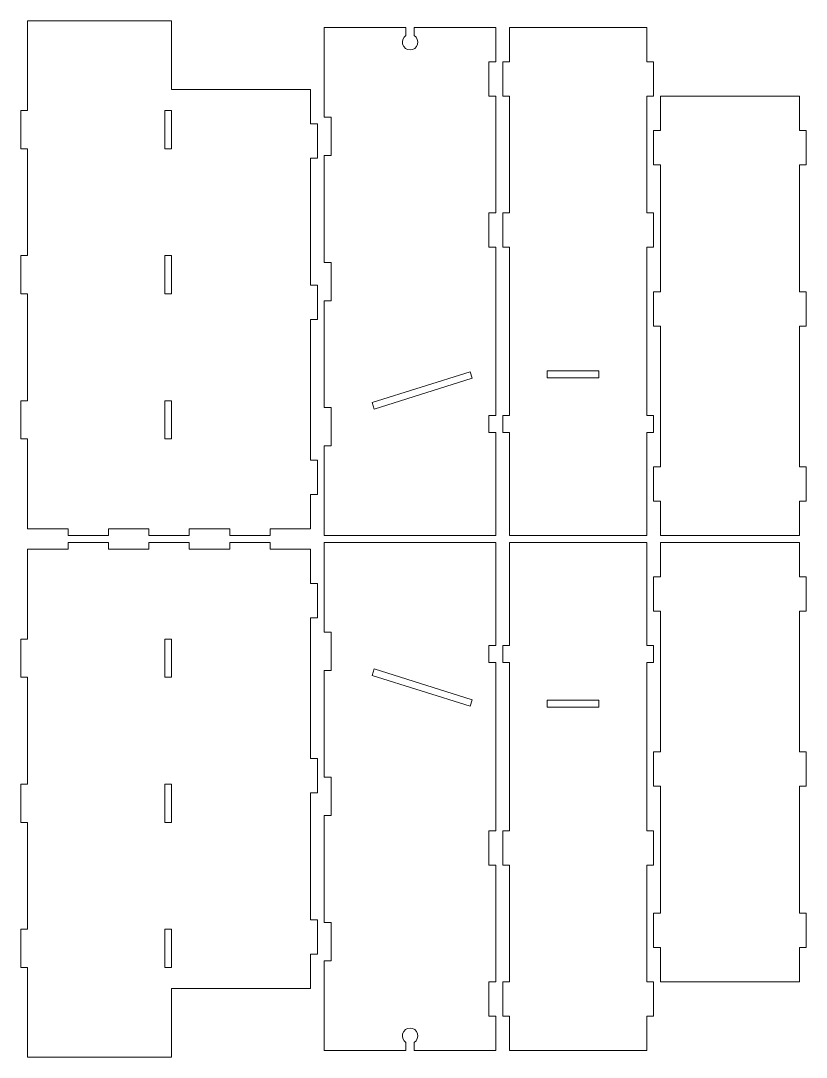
# Model space of a CAD drawing. Header units: millimetres. Extents: x -368 to 368, y -323 to 323.
# Drawn here: x 139.5 to 368.5, y 11 to 313 of the extents above; entities that cross this region are included whole.
import ezdxf

# ---------------------------------------------------------------- set-up
doc = ezdxf.new("R2010")
doc.units = ezdxf.units.MM
doc.header["$MEASUREMENT"] = 0
doc.layers.add('Camada 1', color=7, linetype='Continuous')

msp = doc.modelspace()

# ---------------------------------------------------------------- linework, layer by layer
at = {"layer": 'Camada 1', "color": 250, "lineweight": 9}
for points, knots in [([(183.5001, 293.0245), (183.5001, 293.0245), (224.0001, 293.0245), (224.0001, 293.0245), (224.0001, 293.0245), (224.0001, 293.0245), (224.0001, 283.0245), (224.0001, 283.0245), (224.0001, 283.0245), (224.0001, 283.0245), (226.0001, 283.0245), (226.0001, 283.0245), (226.0001, 283.0245), (226.0001, 283.0245), (226.0001, 273.0245), (226.0001, 273.0245), (226.0001, 273.0245), (226.0001, 273.0245), (224.0001, 273.0245), (224.0001, 273.0245), (224.0001, 273.0245), (224.0001, 273.0245), (224.0001, 236.0245), (224.0001, 236.0245), (224.0001, 236.0245), (224.0001, 236.0245), (226.0001, 236.0245), (226.0001, 236.0245), (226.0001, 236.0245), (226.0001, 236.0245), (226.0001, 226.0245), (226.0001, 226.0245), (226.0001, 226.0245), (226.0001, 226.0245), (224.0001, 226.0245), (224.0001, 226.0245), (224.0001, 226.0245), (224.0001, 226.0245), (224.0001, 185.0245), (224.0001, 185.0245), (224.0001, 185.0245), (224.0001, 185.0245), (226.0001, 185.0245), (226.0001, 185.0245), (226.0001, 185.0245), (226.0001, 185.0245), (226.0001, 175.0245), (226.0001, 175.0245), (226.0001, 175.0245), (226.0001, 175.0245), (224.0001, 175.0245), (224.0001, 175.0245), (224.0001, 175.0245), (224.0001, 175.0245), (224.0001, 165.0245), (224.0001, 165.0245), (224.0001, 165.0245), (224.0001, 165.0245), (212.2144, 165.0245), (212.2144, 165.0245), (212.2144, 165.0245), (212.2144, 165.0245), (212.2144, 163.0245), (212.2144, 163.0245), (212.2144, 163.0245), (212.2144, 163.0245), (200.4287, 163.0245), (200.4287, 163.0245), (200.4287, 163.0245), (200.4287, 163.0245), (200.4287, 165.0245), (200.4287, 165.0245), (200.4287, 165.0245), (200.4287, 165.0245), (188.643, 165.0245), (188.643, 165.0245), (188.643, 165.0245), (188.643, 165.0245), (188.643, 163.0245), (188.643, 163.0245), (188.643, 163.0245), (188.643, 163.0245), (176.8572, 163.0245), (176.8572, 163.0245), (176.8572, 163.0245), (176.8572, 163.0245), (176.8572, 165.0245), (176.8572, 165.0245), (176.8572, 165.0245), (176.8572, 165.0245), (165.0715, 165.0245), (165.0715, 165.0245), (165.0715, 165.0245), (165.0715, 165.0245), (165.0715, 163.0245), (165.0715, 163.0245), (165.0715, 163.0245), (165.0715, 163.0245), (153.2858, 163.0245), (153.2858, 163.0245), (153.2858, 163.0245), (153.2858, 163.0245), (153.2858, 165.0245), (153.2858, 165.0245), (153.2858, 165.0245), (153.2858, 165.0245), (141.5001, 165.0245), (141.5001, 165.0245), (141.5001, 165.0245), (141.5001, 165.0245), (141.5001, 191.1674), (141.5001, 191.1674), (141.5001, 191.1674), (141.5001, 191.1674), (139.5001, 191.1674), (139.5001, 191.1674), (139.5001, 191.1674), (139.5001, 191.1674), (139.5001, 202.3102), (139.5001, 202.3102), (139.5001, 202.3102), (139.5001, 202.3102), (141.5001, 202.3102), (141.5001, 202.3102), (141.5001, 202.3102), (141.5001, 202.3102), (141.5001, 233.4531), (141.5001, 233.4531), (141.5001, 233.4531), (141.5001, 233.4531), (139.5001, 233.4531), (139.5001, 233.4531), (139.5001, 233.4531), (139.5001, 233.4531), (139.5001, 244.5959), (139.5001, 244.5959), (139.5001, 244.5959), (139.5001, 244.5959), (141.5001, 244.5959), (141.5001, 244.5959), (141.5001, 244.5959), (141.5001, 244.5959), (141.5001, 275.7388), (141.5001, 275.7388), (141.5001, 275.7388), (141.5001, 275.7388), (139.5001, 275.7388), (139.5001, 275.7388), (139.5001, 275.7388), (139.5001, 275.7388), (139.5001, 286.8816), (139.5001, 286.8816), (139.5001, 286.8816), (139.5001, 286.8816), (141.5001, 286.8816), (141.5001, 286.8816), (141.5001, 286.8816), (141.5001, 286.8816), (141.5001, 313.0245), (141.5001, 313.0245), (141.5001, 313.0245), (141.5001, 313.0245), (183.5001, 313.0245), (183.5001, 313.0245), (183.5001, 313.0245), (183.5001, 313.0245), (183.5001, 293.0245), (183.5001, 293.0245)], [0, 0, 0, 0, 0.02325581, 0.02325581, 0.02325581, 0.02325581, 0.04651163, 0.04651163, 0.04651163, 0.04651163, 0.06976744, 0.06976744, 0.06976744, 0.06976744, 0.09302326, 0.09302326, 0.09302326, 0.09302326, 0.11627907, 0.11627907, 0.11627907, 0.11627907, 0.13953488, 0.13953488, 0.13953488, 0.13953488, 0.1627907, 0.1627907, 0.1627907, 0.1627907, 0.18604651, 0.18604651, 0.18604651, 0.18604651, 0.20930233, 0.20930233, 0.20930233, 0.20930233, 0.23255814, 0.23255814, 0.23255814, 0.23255814, 0.25581395, 0.25581395, 0.25581395, 0.25581395, 0.27906977, 0.27906977, 0.27906977, 0.27906977, 0.30232558, 0.30232558, 0.30232558, 0.30232558, 0.3255814, 0.3255814, 0.3255814, 0.3255814, 0.34883721, 0.34883721, 0.34883721, 0.34883721, 0.37209302, 0.37209302, 0.37209302, 0.37209302, 0.39534884, 0.39534884, 0.39534884, 0.39534884, 0.41860465, 0.41860465, 0.41860465, 0.41860465, 0.44186047, 0.44186047, 0.44186047, 0.44186047, 0.46511628, 0.46511628, 0.46511628, 0.46511628, 0.48837209, 0.48837209, 0.48837209, 0.48837209, 0.51162791, 0.51162791, 0.51162791, 0.51162791, 0.53488372, 0.53488372, 0.53488372, 0.53488372, 0.55813953, 0.55813953, 0.55813953, 0.55813953, 0.58139535, 0.58139535, 0.58139535, 0.58139535, 0.60465116, 0.60465116, 0.60465116, 0.60465116, 0.62790698, 0.62790698, 0.62790698, 0.62790698, 0.65116279, 0.65116279, 0.65116279, 0.65116279, 0.6744186, 0.6744186, 0.6744186, 0.6744186, 0.69767442, 0.69767442, 0.69767442, 0.69767442, 0.72093023, 0.72093023, 0.72093023, 0.72093023, 0.74418605, 0.74418605, 0.74418605, 0.74418605, 0.76744186, 0.76744186, 0.76744186, 0.76744186, 0.79069767, 0.79069767, 0.79069767, 0.79069767, 0.81395349, 0.81395349, 0.81395349, 0.81395349, 0.8372093, 0.8372093, 0.8372093, 0.8372093, 0.86046512, 0.86046512, 0.86046512, 0.86046512, 0.88372093, 0.88372093, 0.88372093, 0.88372093, 0.90697674, 0.90697674, 0.90697674, 0.90697674, 0.93023256, 0.93023256, 0.93023256, 0.93023256, 0.95348837, 0.95348837, 0.95348837, 0.95348837, 1, 1, 1, 1]), ([(278.0001, 163.0245), (278.0001, 163.0245), (228.0001, 163.0245), (228.0001, 163.0245), (228.0001, 163.0245), (228.0001, 163.0245), (228.0001, 189.1674), (228.0001, 189.1674), (228.0001, 189.1674), (228.0001, 189.1674), (230.0001, 189.1674), (230.0001, 189.1674), (230.0001, 189.1674), (230.0001, 189.1674), (230.0001, 200.3102), (230.0001, 200.3102), (230.0001, 200.3102), (230.0001, 200.3102), (228.0001, 200.3102), (228.0001, 200.3102), (228.0001, 200.3102), (228.0001, 200.3102), (228.0001, 231.4531), (228.0001, 231.4531), (228.0001, 231.4531), (228.0001, 231.4531), (230.0001, 231.4531), (230.0001, 231.4531), (230.0001, 231.4531), (230.0001, 231.4531), (230.0001, 242.5959), (230.0001, 242.5959), (230.0001, 242.5959), (230.0001, 242.5959), (228.0001, 242.5959), (228.0001, 242.5959), (228.0001, 242.5959), (228.0001, 242.5959), (228.0001, 273.7388), (228.0001, 273.7388), (228.0001, 273.7388), (228.0001, 273.7388), (230.0001, 273.7388), (230.0001, 273.7388), (230.0001, 273.7388), (230.0001, 273.7388), (230.0001, 284.8816), (230.0001, 284.8816), (230.0001, 284.8816), (230.0001, 284.8816), (228.0001, 284.8816), (228.0001, 284.8816), (228.0001, 284.8816), (228.0001, 284.8816), (228.0001, 311.0245), (228.0001, 311.0245), (228.0001, 311.0245), (228.0001, 311.0245), (251.8001, 311.0245), (251.8001, 311.0245), (251.8001, 311.0245), (251.8001, 311.0245), (251.8001, 308.6778), (251.8001, 308.6778), (251.8001, 308.6778), (250.9524, 308.1433), (250.5604, 307.1127), (250.8385, 306.1499), (250.8385, 306.1499), (251.1167, 305.1872), (251.998, 304.5245), (253.0001, 304.5245), (253.0001, 304.5245), (254.0022, 304.5245), (254.8835, 305.1872), (255.1617, 306.15), (255.1617, 306.15), (255.4398, 307.1127), (255.0478, 308.1433), (254.2001, 308.6778), (254.2001, 308.6778), (254.2001, 308.6778), (254.2001, 311.0245), (254.2001, 311.0245), (254.2001, 311.0245), (254.2001, 311.0245), (278.0001, 311.0245), (278.0001, 311.0245), (278.0001, 311.0245), (278.0001, 311.0245), (278.0001, 301.0245), (278.0001, 301.0245), (278.0001, 301.0245), (278.0001, 301.0245), (276.0001, 301.0245), (276.0001, 301.0245), (276.0001, 301.0245), (276.0001, 301.0245), (276.0001, 291.0245), (276.0001, 291.0245), (276.0001, 291.0245), (276.0001, 291.0245), (278.0001, 291.0245), (278.0001, 291.0245), (278.0001, 291.0245), (278.0001, 291.0245), (278.0001, 257.0245), (278.0001, 257.0245), (278.0001, 257.0245), (278.0001, 257.0245), (276.0001, 257.0245), (276.0001, 257.0245), (276.0001, 257.0245), (276.0001, 257.0245), (276.0001, 247.0245), (276.0001, 247.0245), (276.0001, 247.0245), (276.0001, 247.0245), (278.0001, 247.0245), (278.0001, 247.0245), (278.0001, 247.0245), (278.0001, 247.0245), (278.0001, 198.0245), (278.0001, 198.0245), (278.0001, 198.0245), (278.0001, 198.0245), (276.0001, 198.0245), (276.0001, 198.0245), (276.0001, 198.0245), (276.0001, 198.0245), (276.0001, 193.0245), (276.0001, 193.0245), (276.0001, 193.0245), (276.0001, 193.0245), (278.0001, 193.0245), (278.0001, 193.0245), (278.0001, 193.0245), (278.0001, 193.0245), (278.0001, 163.0245), (278.0001, 163.0245)], [0, 0, 0, 0, 0.02777778, 0.02777778, 0.02777778, 0.02777778, 0.05555556, 0.05555556, 0.05555556, 0.05555556, 0.08333333, 0.08333333, 0.08333333, 0.08333333, 0.11111111, 0.11111111, 0.11111111, 0.11111111, 0.13888889, 0.13888889, 0.13888889, 0.13888889, 0.16666667, 0.16666667, 0.16666667, 0.16666667, 0.19444444, 0.19444444, 0.19444444, 0.19444444, 0.22222222, 0.22222222, 0.22222222, 0.22222222, 0.25, 0.25, 0.25, 0.25, 0.27777778, 0.27777778, 0.27777778, 0.27777778, 0.30555556, 0.30555556, 0.30555556, 0.30555556, 0.33333333, 0.33333333, 0.33333333, 0.33333333, 0.36111111, 0.36111111, 0.36111111, 0.36111111, 0.38888889, 0.38888889, 0.38888889, 0.38888889, 0.41666667, 0.41666667, 0.41666667, 0.41666667, 0.44444444, 0.44444444, 0.44444444, 0.44444444, 0.47222222, 0.47222222, 0.47222222, 0.47222222, 0.5, 0.5, 0.5, 0.5, 0.52777778, 0.52777778, 0.52777778, 0.52777778, 0.55555556, 0.55555556, 0.55555556, 0.55555556, 0.58333333, 0.58333333, 0.58333333, 0.58333333, 0.61111111, 0.61111111, 0.61111111, 0.61111111, 0.63888889, 0.63888889, 0.63888889, 0.63888889, 0.66666667, 0.66666667, 0.66666667, 0.66666667, 0.69444444, 0.69444444, 0.69444444, 0.69444444, 0.72222222, 0.72222222, 0.72222222, 0.72222222, 0.75, 0.75, 0.75, 0.75, 0.77777778, 0.77777778, 0.77777778, 0.77777778, 0.80555556, 0.80555556, 0.80555556, 0.80555556, 0.83333333, 0.83333333, 0.83333333, 0.83333333, 0.86111111, 0.86111111, 0.86111111, 0.86111111, 0.88888889, 0.88888889, 0.88888889, 0.88888889, 0.91666667, 0.91666667, 0.91666667, 0.91666667, 0.94444444, 0.94444444, 0.94444444, 0.94444444, 1, 1, 1, 1]), ([(282.0001, 257.0244), (282.0001, 257.0244), (282.0001, 291.0243), (282.0001, 291.0243), (282.0001, 291.0243), (282.0001, 291.0243), (280.0001, 291.0243), (280.0001, 291.0243), (280.0001, 291.0243), (280.0001, 291.0243), (280.0001, 301.0243), (280.0001, 301.0243), (280.0001, 301.0243), (280.0001, 301.0243), (282.0001, 301.0243), (282.0001, 301.0243), (282.0001, 301.0243), (282.0001, 301.0243), (282.0001, 311.0243), (282.0001, 311.0243), (282.0001, 311.0243), (282.0001, 311.0243), (322, 311.0243), (322, 311.0243), (322, 311.0243), (322, 311.0243), (322, 301.0243), (322, 301.0243), (322, 301.0243), (322, 301.0243), (324, 301.0243), (324, 301.0243), (324, 301.0243), (324, 301.0243), (324, 291.0243), (324, 291.0243), (324, 291.0243), (324, 291.0243), (322, 291.0243), (322, 291.0243), (322, 291.0243), (322, 291.0243), (322, 257.0244), (322, 257.0244), (322, 257.0244), (322, 257.0244), (324, 257.0244), (324, 257.0244), (324, 257.0244), (324, 257.0244), (324, 247.0244), (324, 247.0244), (324, 247.0244), (324, 247.0244), (322, 247.0244), (322, 247.0244), (322, 247.0244), (322, 247.0244), (322, 198.0245), (322, 198.0245), (322, 198.0245), (322, 198.0245), (324, 198.0245), (324, 198.0245), (324, 198.0245), (324, 198.0245), (324, 193.0245), (324, 193.0245), (324, 193.0245), (324, 193.0245), (322, 193.0245), (322, 193.0245), (322, 193.0245), (322, 193.0245), (322, 163.0245), (322, 163.0245), (322, 163.0245), (322, 163.0245), (282.0001, 163.0245), (282.0001, 163.0245), (282.0001, 163.0245), (282.0001, 163.0245), (282.0001, 193.0245), (282.0001, 193.0245), (282.0001, 193.0245), (282.0001, 193.0245), (280.0001, 193.0245), (280.0001, 193.0245), (280.0001, 193.0245), (280.0001, 193.0245), (280.0001, 198.0245), (280.0001, 198.0245), (280.0001, 198.0245), (280.0001, 198.0245), (282.0001, 198.0245), (282.0001, 198.0245), (282.0001, 198.0245), (282.0001, 198.0245), (282.0001, 247.0244), (282.0001, 247.0244), (282.0001, 247.0244), (282.0001, 247.0244), (280.0001, 247.0244), (280.0001, 247.0244), (280.0001, 247.0244), (280.0001, 247.0244), (280.0001, 257.0244), (280.0001, 257.0244), (280.0001, 257.0244), (280.0001, 257.0244), (282.0001, 257.0244), (282.0001, 257.0244)], [0, 0, 0, 0, 0.03448276, 0.03448276, 0.03448276, 0.03448276, 0.06896552, 0.06896552, 0.06896552, 0.06896552, 0.10344828, 0.10344828, 0.10344828, 0.10344828, 0.13793103, 0.13793103, 0.13793103, 0.13793103, 0.17241379, 0.17241379, 0.17241379, 0.17241379, 0.20689655, 0.20689655, 0.20689655, 0.20689655, 0.24137931, 0.24137931, 0.24137931, 0.24137931, 0.27586207, 0.27586207, 0.27586207, 0.27586207, 0.31034483, 0.31034483, 0.31034483, 0.31034483, 0.34482759, 0.34482759, 0.34482759, 0.34482759, 0.37931034, 0.37931034, 0.37931034, 0.37931034, 0.4137931, 0.4137931, 0.4137931, 0.4137931, 0.44827586, 0.44827586, 0.44827586, 0.44827586, 0.48275862, 0.48275862, 0.48275862, 0.48275862, 0.51724138, 0.51724138, 0.51724138, 0.51724138, 0.55172414, 0.55172414, 0.55172414, 0.55172414, 0.5862069, 0.5862069, 0.5862069, 0.5862069, 0.62068966, 0.62068966, 0.62068966, 0.62068966, 0.65517241, 0.65517241, 0.65517241, 0.65517241, 0.68965517, 0.68965517, 0.68965517, 0.68965517, 0.72413793, 0.72413793, 0.72413793, 0.72413793, 0.75862069, 0.75862069, 0.75862069, 0.75862069, 0.79310345, 0.79310345, 0.79310345, 0.79310345, 0.82758621, 0.82758621, 0.82758621, 0.82758621, 0.86206897, 0.86206897, 0.86206897, 0.86206897, 0.89655172, 0.89655172, 0.89655172, 0.89655172, 0.93103448, 0.93103448, 0.93103448, 0.93103448, 1, 1, 1, 1]), ([(326, 291.0243), (326, 291.0243), (366.4999, 291.0243), (366.4999, 291.0243), (366.4999, 291.0243), (366.4999, 291.0243), (366.4999, 281.0244), (366.4999, 281.0244), (366.4999, 281.0244), (366.4999, 281.0244), (368.4999, 281.0244), (368.4999, 281.0244), (368.4999, 281.0244), (368.4999, 281.0244), (368.4999, 271.0244), (368.4999, 271.0244), (368.4999, 271.0244), (368.4999, 271.0244), (366.4999, 271.0244), (366.4999, 271.0244), (366.4999, 271.0244), (366.4999, 271.0244), (366.4999, 234.0244), (366.4999, 234.0244), (366.4999, 234.0244), (366.4999, 234.0244), (368.4999, 234.0244), (368.4999, 234.0244), (368.4999, 234.0244), (368.4999, 234.0244), (368.4999, 224.0244), (368.4999, 224.0244), (368.4999, 224.0244), (368.4999, 224.0244), (366.4999, 224.0244), (366.4999, 224.0244), (366.4999, 224.0244), (366.4999, 224.0244), (366.4999, 183.0245), (366.4999, 183.0245), (366.4999, 183.0245), (366.4999, 183.0245), (368.4999, 183.0245), (368.4999, 183.0245), (368.4999, 183.0245), (368.4999, 183.0245), (368.4999, 173.0245), (368.4999, 173.0245), (368.4999, 173.0245), (368.4999, 173.0245), (366.4999, 173.0245), (366.4999, 173.0245), (366.4999, 173.0245), (366.4999, 173.0245), (366.4999, 163.0245), (366.4999, 163.0245), (366.4999, 163.0245), (366.4999, 163.0245), (326, 163.0245), (326, 163.0245), (326, 163.0245), (326, 163.0245), (326, 173.0245), (326, 173.0245), (326, 173.0245), (326, 173.0245), (324, 173.0245), (324, 173.0245), (324, 173.0245), (324, 173.0245), (324, 183.0245), (324, 183.0245), (324, 183.0245), (324, 183.0245), (326, 183.0245), (326, 183.0245), (326, 183.0245), (326, 183.0245), (326, 224.0244), (326, 224.0244), (326, 224.0244), (326, 224.0244), (324, 224.0244), (324, 224.0244), (324, 224.0244), (324, 224.0244), (324, 234.0244), (324, 234.0244), (324, 234.0244), (324, 234.0244), (326, 234.0244), (326, 234.0244), (326, 234.0244), (326, 234.0244), (326, 271.0244), (326, 271.0244), (326, 271.0244), (326, 271.0244), (324, 271.0244), (324, 271.0244), (324, 271.0244), (324, 271.0244), (324, 281.0244), (324, 281.0244), (324, 281.0244), (324, 281.0244), (326, 281.0244), (326, 281.0244), (326, 281.0244), (326, 281.0244), (326, 291.0243), (326, 291.0243)], [0, 0, 0, 0, 0.03448276, 0.03448276, 0.03448276, 0.03448276, 0.06896552, 0.06896552, 0.06896552, 0.06896552, 0.10344828, 0.10344828, 0.10344828, 0.10344828, 0.13793103, 0.13793103, 0.13793103, 0.13793103, 0.17241379, 0.17241379, 0.17241379, 0.17241379, 0.20689655, 0.20689655, 0.20689655, 0.20689655, 0.24137931, 0.24137931, 0.24137931, 0.24137931, 0.27586207, 0.27586207, 0.27586207, 0.27586207, 0.31034483, 0.31034483, 0.31034483, 0.31034483, 0.34482759, 0.34482759, 0.34482759, 0.34482759, 0.37931034, 0.37931034, 0.37931034, 0.37931034, 0.4137931, 0.4137931, 0.4137931, 0.4137931, 0.44827586, 0.44827586, 0.44827586, 0.44827586, 0.48275862, 0.48275862, 0.48275862, 0.48275862, 0.51724138, 0.51724138, 0.51724138, 0.51724138, 0.55172414, 0.55172414, 0.55172414, 0.55172414, 0.5862069, 0.5862069, 0.5862069, 0.5862069, 0.62068966, 0.62068966, 0.62068966, 0.62068966, 0.65517241, 0.65517241, 0.65517241, 0.65517241, 0.68965517, 0.68965517, 0.68965517, 0.68965517, 0.72413793, 0.72413793, 0.72413793, 0.72413793, 0.75862069, 0.75862069, 0.75862069, 0.75862069, 0.79310345, 0.79310345, 0.79310345, 0.79310345, 0.82758621, 0.82758621, 0.82758621, 0.82758621, 0.86206897, 0.86206897, 0.86206897, 0.86206897, 0.89655172, 0.89655172, 0.89655172, 0.89655172, 0.93103448, 0.93103448, 0.93103448, 0.93103448, 1, 1, 1, 1]), ([(181.5001, 275.7388), (181.5001, 275.7388), (183.5001, 275.7388), (183.5001, 275.7388), (183.5001, 275.7388), (183.5001, 275.7388), (183.5001, 286.8816), (183.5001, 286.8816), (183.5001, 286.8816), (183.5001, 286.8816), (181.5001, 286.8816), (181.5001, 286.8816), (181.5001, 286.8816), (181.5001, 286.8816), (181.5001, 275.7388), (181.5001, 275.7388)], [0, 0, 0, 0, 0.2, 0.2, 0.2, 0.2, 0.4, 0.4, 0.4, 0.4, 0.6, 0.6, 0.6, 0.6, 1, 1, 1, 1]), ([(183.5001, 244.5959), (183.5001, 244.5959), (181.5001, 244.5959), (181.5001, 244.5959), (181.5001, 244.5959), (181.5001, 244.5959), (181.5001, 233.4531), (181.5001, 233.4531), (181.5001, 233.4531), (181.5001, 233.4531), (183.5001, 233.4531), (183.5001, 233.4531), (183.5001, 233.4531), (183.5001, 233.4531), (183.5001, 244.5959), (183.5001, 244.5959)], [0, 0, 0, 0, 0.2, 0.2, 0.2, 0.2, 0.4, 0.4, 0.4, 0.4, 0.6, 0.6, 0.6, 0.6, 1, 1, 1, 1]), ([(242.5243, 199.8669), (242.5243, 199.8669), (271.1423, 208.8676), (271.1423, 208.8676), (271.1423, 208.8676), (271.1423, 208.8676), (270.5422, 210.7755), (270.5422, 210.7755), (270.5422, 210.7755), (270.5422, 210.7755), (241.9242, 201.7748), (241.9242, 201.7748), (241.9242, 201.7748), (241.9242, 201.7748), (242.5243, 199.8669), (242.5243, 199.8669)], [0, 0, 0, 0, 0.2, 0.2, 0.2, 0.2, 0.4, 0.4, 0.4, 0.4, 0.6, 0.6, 0.6, 0.6, 1, 1, 1, 1]), ([(308.0001, 211.0244), (308.0001, 211.0244), (293.0001, 211.0244), (293.0001, 211.0244), (293.0001, 211.0244), (293.0001, 211.0244), (293.0001, 209.0244), (293.0001, 209.0244), (293.0001, 209.0244), (293.0001, 209.0244), (308.0001, 209.0244), (308.0001, 209.0244), (308.0001, 209.0244), (308.0001, 209.0244), (308.0001, 211.0244), (308.0001, 211.0244)], [0, 0, 0, 0, 0.2, 0.2, 0.2, 0.2, 0.4, 0.4, 0.4, 0.4, 0.6, 0.6, 0.6, 0.6, 1, 1, 1, 1]), ([(183.5001, 191.1674), (183.5001, 191.1674), (183.5001, 202.3102), (183.5001, 202.3102), (183.5001, 202.3102), (183.5001, 202.3102), (181.5001, 202.3102), (181.5001, 202.3102), (181.5001, 202.3102), (181.5001, 202.3102), (181.5001, 191.1674), (181.5001, 191.1674), (181.5001, 191.1674), (181.5001, 191.1674), (183.5001, 191.1674), (183.5001, 191.1674)], [0, 0, 0, 0, 0.2, 0.2, 0.2, 0.2, 0.4, 0.4, 0.4, 0.4, 0.6, 0.6, 0.6, 0.6, 1, 1, 1, 1]), ([(183.5001, 31.0245), (183.5001, 31.0245), (224.0001, 31.0245), (224.0001, 31.0245), (224.0001, 31.0245), (224.0001, 31.0245), (224.0001, 41.0245), (224.0001, 41.0245), (224.0001, 41.0245), (224.0001, 41.0245), (226.0001, 41.0245), (226.0001, 41.0245), (226.0001, 41.0245), (226.0001, 41.0245), (226.0001, 51.0245), (226.0001, 51.0245), (226.0001, 51.0245), (226.0001, 51.0245), (224.0001, 51.0245), (224.0001, 51.0245), (224.0001, 51.0245), (224.0001, 51.0245), (224.0001, 88.0245), (224.0001, 88.0245), (224.0001, 88.0245), (224.0001, 88.0245), (226.0001, 88.0245), (226.0001, 88.0245), (226.0001, 88.0245), (226.0001, 88.0245), (226.0001, 98.0245), (226.0001, 98.0245), (226.0001, 98.0245), (226.0001, 98.0245), (224.0001, 98.0245), (224.0001, 98.0245), (224.0001, 98.0245), (224.0001, 98.0245), (224.0001, 139.0245), (224.0001, 139.0245), (224.0001, 139.0245), (224.0001, 139.0245), (226.0001, 139.0245), (226.0001, 139.0245), (226.0001, 139.0245), (226.0001, 139.0245), (226.0001, 149.0245), (226.0001, 149.0245), (226.0001, 149.0245), (226.0001, 149.0245), (224.0001, 149.0245), (224.0001, 149.0245), (224.0001, 149.0245), (224.0001, 149.0245), (224.0001, 159.0245), (224.0001, 159.0245), (224.0001, 159.0245), (224.0001, 159.0245), (212.2144, 159.0245), (212.2144, 159.0245), (212.2144, 159.0245), (212.2144, 159.0245), (212.2144, 161.0245), (212.2144, 161.0245), (212.2144, 161.0245), (212.2144, 161.0245), (200.4287, 161.0245), (200.4287, 161.0245), (200.4287, 161.0245), (200.4287, 161.0245), (200.4287, 159.0245), (200.4287, 159.0245), (200.4287, 159.0245), (200.4287, 159.0245), (188.643, 159.0245), (188.643, 159.0245), (188.643, 159.0245), (188.643, 159.0245), (188.643, 161.0245), (188.643, 161.0245), (188.643, 161.0245), (188.643, 161.0245), (176.8572, 161.0245), (176.8572, 161.0245), (176.8572, 161.0245), (176.8572, 161.0245), (176.8572, 159.0245), (176.8572, 159.0245), (176.8572, 159.0245), (176.8572, 159.0245), (165.0715, 159.0245), (165.0715, 159.0245), (165.0715, 159.0245), (165.0715, 159.0245), (165.0715, 161.0245), (165.0715, 161.0245), (165.0715, 161.0245), (165.0715, 161.0245), (153.2858, 161.0245), (153.2858, 161.0245), (153.2858, 161.0245), (153.2858, 161.0245), (153.2858, 159.0245), (153.2858, 159.0245), (153.2858, 159.0245), (153.2858, 159.0245), (141.5001, 159.0245), (141.5001, 159.0245), (141.5001, 159.0245), (141.5001, 159.0245), (141.5001, 132.8816), (141.5001, 132.8816), (141.5001, 132.8816), (141.5001, 132.8816), (139.5001, 132.8816), (139.5001, 132.8816), (139.5001, 132.8816), (139.5001, 132.8816), (139.5001, 121.7388), (139.5001, 121.7388), (139.5001, 121.7388), (139.5001, 121.7388), (141.5001, 121.7388), (141.5001, 121.7388), (141.5001, 121.7388), (141.5001, 121.7388), (141.5001, 90.5959), (141.5001, 90.5959), (141.5001, 90.5959), (141.5001, 90.5959), (139.5001, 90.5959), (139.5001, 90.5959), (139.5001, 90.5959), (139.5001, 90.5959), (139.5001, 79.4531), (139.5001, 79.4531), (139.5001, 79.4531), (139.5001, 79.4531), (141.5001, 79.4531), (141.5001, 79.4531), (141.5001, 79.4531), (141.5001, 79.4531), (141.5001, 48.3102), (141.5001, 48.3102), (141.5001, 48.3102), (141.5001, 48.3102), (139.5001, 48.3102), (139.5001, 48.3102), (139.5001, 48.3102), (139.5001, 48.3102), (139.5001, 37.1674), (139.5001, 37.1674), (139.5001, 37.1674), (139.5001, 37.1674), (141.5001, 37.1674), (141.5001, 37.1674), (141.5001, 37.1674), (141.5001, 37.1674), (141.5001, 11.0245), (141.5001, 11.0245), (141.5001, 11.0245), (141.5001, 11.0245), (183.5001, 11.0245), (183.5001, 11.0245), (183.5001, 11.0245), (183.5001, 11.0245), (183.5001, 31.0245), (183.5001, 31.0245)], [0, 0, 0, 0, 0.02325581, 0.02325581, 0.02325581, 0.02325581, 0.04651163, 0.04651163, 0.04651163, 0.04651163, 0.06976744, 0.06976744, 0.06976744, 0.06976744, 0.09302326, 0.09302326, 0.09302326, 0.09302326, 0.11627907, 0.11627907, 0.11627907, 0.11627907, 0.13953488, 0.13953488, 0.13953488, 0.13953488, 0.1627907, 0.1627907, 0.1627907, 0.1627907, 0.18604651, 0.18604651, 0.18604651, 0.18604651, 0.20930233, 0.20930233, 0.20930233, 0.20930233, 0.23255814, 0.23255814, 0.23255814, 0.23255814, 0.25581395, 0.25581395, 0.25581395, 0.25581395, 0.27906977, 0.27906977, 0.27906977, 0.27906977, 0.30232558, 0.30232558, 0.30232558, 0.30232558, 0.3255814, 0.3255814, 0.3255814, 0.3255814, 0.34883721, 0.34883721, 0.34883721, 0.34883721, 0.37209302, 0.37209302, 0.37209302, 0.37209302, 0.39534884, 0.39534884, 0.39534884, 0.39534884, 0.41860465, 0.41860465, 0.41860465, 0.41860465, 0.44186047, 0.44186047, 0.44186047, 0.44186047, 0.46511628, 0.46511628, 0.46511628, 0.46511628, 0.48837209, 0.48837209, 0.48837209, 0.48837209, 0.51162791, 0.51162791, 0.51162791, 0.51162791, 0.53488372, 0.53488372, 0.53488372, 0.53488372, 0.55813953, 0.55813953, 0.55813953, 0.55813953, 0.58139535, 0.58139535, 0.58139535, 0.58139535, 0.60465116, 0.60465116, 0.60465116, 0.60465116, 0.62790698, 0.62790698, 0.62790698, 0.62790698, 0.65116279, 0.65116279, 0.65116279, 0.65116279, 0.6744186, 0.6744186, 0.6744186, 0.6744186, 0.69767442, 0.69767442, 0.69767442, 0.69767442, 0.72093023, 0.72093023, 0.72093023, 0.72093023, 0.74418605, 0.74418605, 0.74418605, 0.74418605, 0.76744186, 0.76744186, 0.76744186, 0.76744186, 0.79069767, 0.79069767, 0.79069767, 0.79069767, 0.81395349, 0.81395349, 0.81395349, 0.81395349, 0.8372093, 0.8372093, 0.8372093, 0.8372093, 0.86046512, 0.86046512, 0.86046512, 0.86046512, 0.88372093, 0.88372093, 0.88372093, 0.88372093, 0.90697674, 0.90697674, 0.90697674, 0.90697674, 0.93023256, 0.93023256, 0.93023256, 0.93023256, 0.95348837, 0.95348837, 0.95348837, 0.95348837, 1, 1, 1, 1]), ([(278.0001, 161.0245), (278.0001, 161.0245), (228.0001, 161.0245), (228.0001, 161.0245), (228.0001, 161.0245), (228.0001, 161.0245), (228.0001, 134.8816), (228.0001, 134.8816), (228.0001, 134.8816), (228.0001, 134.8816), (230.0001, 134.8816), (230.0001, 134.8816), (230.0001, 134.8816), (230.0001, 134.8816), (230.0001, 123.7388), (230.0001, 123.7388), (230.0001, 123.7388), (230.0001, 123.7388), (228.0001, 123.7388), (228.0001, 123.7388), (228.0001, 123.7388), (228.0001, 123.7388), (228.0001, 92.5959), (228.0001, 92.5959), (228.0001, 92.5959), (228.0001, 92.5959), (230.0001, 92.5959), (230.0001, 92.5959), (230.0001, 92.5959), (230.0001, 92.5959), (230.0001, 81.4531), (230.0001, 81.4531), (230.0001, 81.4531), (230.0001, 81.4531), (228.0001, 81.4531), (228.0001, 81.4531), (228.0001, 81.4531), (228.0001, 81.4531), (228.0001, 50.3102), (228.0001, 50.3102), (228.0001, 50.3102), (228.0001, 50.3102), (230.0001, 50.3102), (230.0001, 50.3102), (230.0001, 50.3102), (230.0001, 50.3102), (230.0001, 39.1674), (230.0001, 39.1674), (230.0001, 39.1674), (230.0001, 39.1674), (228.0001, 39.1674), (228.0001, 39.1674), (228.0001, 39.1674), (228.0001, 39.1674), (228.0001, 13.0245), (228.0001, 13.0245), (228.0001, 13.0245), (228.0001, 13.0245), (251.8001, 13.0245), (251.8001, 13.0245), (251.8001, 13.0245), (251.8001, 13.0245), (251.8001, 15.3712), (251.8001, 15.3712), (251.8001, 15.3712), (250.9524, 15.9057), (250.5604, 16.9363), (250.8385, 17.8991), (250.8385, 17.8991), (251.1167, 18.8618), (251.998, 19.5245), (253.0001, 19.5245), (253.0001, 19.5245), (254.0022, 19.5245), (254.8835, 18.8618), (255.1617, 17.899), (255.1617, 17.899), (255.4398, 16.9363), (255.0478, 15.9057), (254.2001, 15.3712), (254.2001, 15.3712), (254.2001, 15.3712), (254.2001, 13.0245), (254.2001, 13.0245), (254.2001, 13.0245), (254.2001, 13.0245), (278.0001, 13.0245), (278.0001, 13.0245), (278.0001, 13.0245), (278.0001, 13.0245), (278.0001, 23.0245), (278.0001, 23.0245), (278.0001, 23.0245), (278.0001, 23.0245), (276.0001, 23.0245), (276.0001, 23.0245), (276.0001, 23.0245), (276.0001, 23.0245), (276.0001, 33.0245), (276.0001, 33.0245), (276.0001, 33.0245), (276.0001, 33.0245), (278.0001, 33.0245), (278.0001, 33.0245), (278.0001, 33.0245), (278.0001, 33.0245), (278.0001, 67.0245), (278.0001, 67.0245), (278.0001, 67.0245), (278.0001, 67.0245), (276.0001, 67.0245), (276.0001, 67.0245), (276.0001, 67.0245), (276.0001, 67.0245), (276.0001, 77.0245), (276.0001, 77.0245), (276.0001, 77.0245), (276.0001, 77.0245), (278.0001, 77.0245), (278.0001, 77.0245), (278.0001, 77.0245), (278.0001, 77.0245), (278.0001, 126.0245), (278.0001, 126.0245), (278.0001, 126.0245), (278.0001, 126.0245), (276.0001, 126.0245), (276.0001, 126.0245), (276.0001, 126.0245), (276.0001, 126.0245), (276.0001, 131.0245), (276.0001, 131.0245), (276.0001, 131.0245), (276.0001, 131.0245), (278.0001, 131.0245), (278.0001, 131.0245), (278.0001, 131.0245), (278.0001, 131.0245), (278.0001, 161.0245), (278.0001, 161.0245)], [0, 0, 0, 0, 0.02777778, 0.02777778, 0.02777778, 0.02777778, 0.05555556, 0.05555556, 0.05555556, 0.05555556, 0.08333333, 0.08333333, 0.08333333, 0.08333333, 0.11111111, 0.11111111, 0.11111111, 0.11111111, 0.13888889, 0.13888889, 0.13888889, 0.13888889, 0.16666667, 0.16666667, 0.16666667, 0.16666667, 0.19444444, 0.19444444, 0.19444444, 0.19444444, 0.22222222, 0.22222222, 0.22222222, 0.22222222, 0.25, 0.25, 0.25, 0.25, 0.27777778, 0.27777778, 0.27777778, 0.27777778, 0.30555556, 0.30555556, 0.30555556, 0.30555556, 0.33333333, 0.33333333, 0.33333333, 0.33333333, 0.36111111, 0.36111111, 0.36111111, 0.36111111, 0.38888889, 0.38888889, 0.38888889, 0.38888889, 0.41666667, 0.41666667, 0.41666667, 0.41666667, 0.44444444, 0.44444444, 0.44444444, 0.44444444, 0.47222222, 0.47222222, 0.47222222, 0.47222222, 0.5, 0.5, 0.5, 0.5, 0.52777778, 0.52777778, 0.52777778, 0.52777778, 0.55555556, 0.55555556, 0.55555556, 0.55555556, 0.58333333, 0.58333333, 0.58333333, 0.58333333, 0.61111111, 0.61111111, 0.61111111, 0.61111111, 0.63888889, 0.63888889, 0.63888889, 0.63888889, 0.66666667, 0.66666667, 0.66666667, 0.66666667, 0.69444444, 0.69444444, 0.69444444, 0.69444444, 0.72222222, 0.72222222, 0.72222222, 0.72222222, 0.75, 0.75, 0.75, 0.75, 0.77777778, 0.77777778, 0.77777778, 0.77777778, 0.80555556, 0.80555556, 0.80555556, 0.80555556, 0.83333333, 0.83333333, 0.83333333, 0.83333333, 0.86111111, 0.86111111, 0.86111111, 0.86111111, 0.88888889, 0.88888889, 0.88888889, 0.88888889, 0.91666667, 0.91666667, 0.91666667, 0.91666667, 0.94444444, 0.94444444, 0.94444444, 0.94444444, 1, 1, 1, 1]), ([(282.0001, 67.0246), (282.0001, 67.0246), (282.0001, 33.0247), (282.0001, 33.0247), (282.0001, 33.0247), (282.0001, 33.0247), (280.0001, 33.0247), (280.0001, 33.0247), (280.0001, 33.0247), (280.0001, 33.0247), (280.0001, 23.0247), (280.0001, 23.0247), (280.0001, 23.0247), (280.0001, 23.0247), (282.0001, 23.0247), (282.0001, 23.0247), (282.0001, 23.0247), (282.0001, 23.0247), (282.0001, 13.0247), (282.0001, 13.0247), (282.0001, 13.0247), (282.0001, 13.0247), (322, 13.0247), (322, 13.0247), (322, 13.0247), (322, 13.0247), (322, 23.0247), (322, 23.0247), (322, 23.0247), (322, 23.0247), (324, 23.0247), (324, 23.0247), (324, 23.0247), (324, 23.0247), (324, 33.0247), (324, 33.0247), (324, 33.0247), (324, 33.0247), (322, 33.0247), (322, 33.0247), (322, 33.0247), (322, 33.0247), (322, 67.0246), (322, 67.0246), (322, 67.0246), (322, 67.0246), (324, 67.0246), (324, 67.0246), (324, 67.0246), (324, 67.0246), (324, 77.0246), (324, 77.0246), (324, 77.0246), (324, 77.0246), (322, 77.0246), (322, 77.0246), (322, 77.0246), (322, 77.0246), (322, 126.0245), (322, 126.0245), (322, 126.0245), (322, 126.0245), (324, 126.0245), (324, 126.0245), (324, 126.0245), (324, 126.0245), (324, 131.0245), (324, 131.0245), (324, 131.0245), (324, 131.0245), (322, 131.0245), (322, 131.0245), (322, 131.0245), (322, 131.0245), (322, 161.0245), (322, 161.0245), (322, 161.0245), (322, 161.0245), (282.0001, 161.0245), (282.0001, 161.0245), (282.0001, 161.0245), (282.0001, 161.0245), (282.0001, 131.0245), (282.0001, 131.0245), (282.0001, 131.0245), (282.0001, 131.0245), (280.0001, 131.0245), (280.0001, 131.0245), (280.0001, 131.0245), (280.0001, 131.0245), (280.0001, 126.0245), (280.0001, 126.0245), (280.0001, 126.0245), (280.0001, 126.0245), (282.0001, 126.0245), (282.0001, 126.0245), (282.0001, 126.0245), (282.0001, 126.0245), (282.0001, 77.0246), (282.0001, 77.0246), (282.0001, 77.0246), (282.0001, 77.0246), (280.0001, 77.0246), (280.0001, 77.0246), (280.0001, 77.0246), (280.0001, 77.0246), (280.0001, 67.0246), (280.0001, 67.0246), (280.0001, 67.0246), (280.0001, 67.0246), (282.0001, 67.0246), (282.0001, 67.0246)], [0, 0, 0, 0, 0.03448276, 0.03448276, 0.03448276, 0.03448276, 0.06896552, 0.06896552, 0.06896552, 0.06896552, 0.10344828, 0.10344828, 0.10344828, 0.10344828, 0.13793103, 0.13793103, 0.13793103, 0.13793103, 0.17241379, 0.17241379, 0.17241379, 0.17241379, 0.20689655, 0.20689655, 0.20689655, 0.20689655, 0.24137931, 0.24137931, 0.24137931, 0.24137931, 0.27586207, 0.27586207, 0.27586207, 0.27586207, 0.31034483, 0.31034483, 0.31034483, 0.31034483, 0.34482759, 0.34482759, 0.34482759, 0.34482759, 0.37931034, 0.37931034, 0.37931034, 0.37931034, 0.4137931, 0.4137931, 0.4137931, 0.4137931, 0.44827586, 0.44827586, 0.44827586, 0.44827586, 0.48275862, 0.48275862, 0.48275862, 0.48275862, 0.51724138, 0.51724138, 0.51724138, 0.51724138, 0.55172414, 0.55172414, 0.55172414, 0.55172414, 0.5862069, 0.5862069, 0.5862069, 0.5862069, 0.62068966, 0.62068966, 0.62068966, 0.62068966, 0.65517241, 0.65517241, 0.65517241, 0.65517241, 0.68965517, 0.68965517, 0.68965517, 0.68965517, 0.72413793, 0.72413793, 0.72413793, 0.72413793, 0.75862069, 0.75862069, 0.75862069, 0.75862069, 0.79310345, 0.79310345, 0.79310345, 0.79310345, 0.82758621, 0.82758621, 0.82758621, 0.82758621, 0.86206897, 0.86206897, 0.86206897, 0.86206897, 0.89655172, 0.89655172, 0.89655172, 0.89655172, 0.93103448, 0.93103448, 0.93103448, 0.93103448, 1, 1, 1, 1]), ([(326, 33.0247), (326, 33.0247), (366.4999, 33.0247), (366.4999, 33.0247), (366.4999, 33.0247), (366.4999, 33.0247), (366.4999, 43.0246), (366.4999, 43.0246), (366.4999, 43.0246), (366.4999, 43.0246), (368.4999, 43.0246), (368.4999, 43.0246), (368.4999, 43.0246), (368.4999, 43.0246), (368.4999, 53.0246), (368.4999, 53.0246), (368.4999, 53.0246), (368.4999, 53.0246), (366.4999, 53.0246), (366.4999, 53.0246), (366.4999, 53.0246), (366.4999, 53.0246), (366.4999, 90.0246), (366.4999, 90.0246), (366.4999, 90.0246), (366.4999, 90.0246), (368.4999, 90.0246), (368.4999, 90.0246), (368.4999, 90.0246), (368.4999, 90.0246), (368.4999, 100.0246), (368.4999, 100.0246), (368.4999, 100.0246), (368.4999, 100.0246), (366.4999, 100.0246), (366.4999, 100.0246), (366.4999, 100.0246), (366.4999, 100.0246), (366.4999, 141.0245), (366.4999, 141.0245), (366.4999, 141.0245), (366.4999, 141.0245), (368.4999, 141.0245), (368.4999, 141.0245), (368.4999, 141.0245), (368.4999, 141.0245), (368.4999, 151.0245), (368.4999, 151.0245), (368.4999, 151.0245), (368.4999, 151.0245), (366.4999, 151.0245), (366.4999, 151.0245), (366.4999, 151.0245), (366.4999, 151.0245), (366.4999, 161.0245), (366.4999, 161.0245), (366.4999, 161.0245), (366.4999, 161.0245), (326, 161.0245), (326, 161.0245), (326, 161.0245), (326, 161.0245), (326, 151.0245), (326, 151.0245), (326, 151.0245), (326, 151.0245), (324, 151.0245), (324, 151.0245), (324, 151.0245), (324, 151.0245), (324, 141.0245), (324, 141.0245), (324, 141.0245), (324, 141.0245), (326, 141.0245), (326, 141.0245), (326, 141.0245), (326, 141.0245), (326, 100.0246), (326, 100.0246), (326, 100.0246), (326, 100.0246), (324, 100.0246), (324, 100.0246), (324, 100.0246), (324, 100.0246), (324, 90.0246), (324, 90.0246), (324, 90.0246), (324, 90.0246), (326, 90.0246), (326, 90.0246), (326, 90.0246), (326, 90.0246), (326, 53.0246), (326, 53.0246), (326, 53.0246), (326, 53.0246), (324, 53.0246), (324, 53.0246), (324, 53.0246), (324, 53.0246), (324, 43.0246), (324, 43.0246), (324, 43.0246), (324, 43.0246), (326, 43.0246), (326, 43.0246), (326, 43.0246), (326, 43.0246), (326, 33.0247), (326, 33.0247)], [0, 0, 0, 0, 0.03448276, 0.03448276, 0.03448276, 0.03448276, 0.06896552, 0.06896552, 0.06896552, 0.06896552, 0.10344828, 0.10344828, 0.10344828, 0.10344828, 0.13793103, 0.13793103, 0.13793103, 0.13793103, 0.17241379, 0.17241379, 0.17241379, 0.17241379, 0.20689655, 0.20689655, 0.20689655, 0.20689655, 0.24137931, 0.24137931, 0.24137931, 0.24137931, 0.27586207, 0.27586207, 0.27586207, 0.27586207, 0.31034483, 0.31034483, 0.31034483, 0.31034483, 0.34482759, 0.34482759, 0.34482759, 0.34482759, 0.37931034, 0.37931034, 0.37931034, 0.37931034, 0.4137931, 0.4137931, 0.4137931, 0.4137931, 0.44827586, 0.44827586, 0.44827586, 0.44827586, 0.48275862, 0.48275862, 0.48275862, 0.48275862, 0.51724138, 0.51724138, 0.51724138, 0.51724138, 0.55172414, 0.55172414, 0.55172414, 0.55172414, 0.5862069, 0.5862069, 0.5862069, 0.5862069, 0.62068966, 0.62068966, 0.62068966, 0.62068966, 0.65517241, 0.65517241, 0.65517241, 0.65517241, 0.68965517, 0.68965517, 0.68965517, 0.68965517, 0.72413793, 0.72413793, 0.72413793, 0.72413793, 0.75862069, 0.75862069, 0.75862069, 0.75862069, 0.79310345, 0.79310345, 0.79310345, 0.79310345, 0.82758621, 0.82758621, 0.82758621, 0.82758621, 0.86206897, 0.86206897, 0.86206897, 0.86206897, 0.89655172, 0.89655172, 0.89655172, 0.89655172, 0.93103448, 0.93103448, 0.93103448, 0.93103448, 1, 1, 1, 1]), ([(183.5001, 132.8816), (183.5001, 132.8816), (183.5001, 121.7388), (183.5001, 121.7388), (183.5001, 121.7388), (183.5001, 121.7388), (181.5001, 121.7388), (181.5001, 121.7388), (181.5001, 121.7388), (181.5001, 121.7388), (181.5001, 132.8816), (181.5001, 132.8816), (181.5001, 132.8816), (181.5001, 132.8816), (183.5001, 132.8816), (183.5001, 132.8816)], [0, 0, 0, 0, 0.2, 0.2, 0.2, 0.2, 0.4, 0.4, 0.4, 0.4, 0.6, 0.6, 0.6, 0.6, 1, 1, 1, 1]), ([(242.5243, 124.1821), (242.5243, 124.1821), (271.1423, 115.1814), (271.1423, 115.1814), (271.1423, 115.1814), (271.1423, 115.1814), (270.5422, 113.2735), (270.5422, 113.2735), (270.5422, 113.2735), (270.5422, 113.2735), (241.9242, 122.2742), (241.9242, 122.2742), (241.9242, 122.2742), (241.9242, 122.2742), (242.5243, 124.1821), (242.5243, 124.1821)], [0, 0, 0, 0, 0.2, 0.2, 0.2, 0.2, 0.4, 0.4, 0.4, 0.4, 0.6, 0.6, 0.6, 0.6, 1, 1, 1, 1]), ([(308.0001, 113.0246), (308.0001, 113.0246), (293.0001, 113.0246), (293.0001, 113.0246), (293.0001, 113.0246), (293.0001, 113.0246), (293.0001, 115.0246), (293.0001, 115.0246), (293.0001, 115.0246), (293.0001, 115.0246), (308.0001, 115.0246), (308.0001, 115.0246), (308.0001, 115.0246), (308.0001, 115.0246), (308.0001, 113.0246), (308.0001, 113.0246)], [0, 0, 0, 0, 0.2, 0.2, 0.2, 0.2, 0.4, 0.4, 0.4, 0.4, 0.6, 0.6, 0.6, 0.6, 1, 1, 1, 1]), ([(183.5001, 79.4531), (183.5001, 79.4531), (181.5001, 79.4531), (181.5001, 79.4531), (181.5001, 79.4531), (181.5001, 79.4531), (181.5001, 90.5959), (181.5001, 90.5959), (181.5001, 90.5959), (181.5001, 90.5959), (183.5001, 90.5959), (183.5001, 90.5959), (183.5001, 90.5959), (183.5001, 90.5959), (183.5001, 79.4531), (183.5001, 79.4531)], [0, 0, 0, 0, 0.2, 0.2, 0.2, 0.2, 0.4, 0.4, 0.4, 0.4, 0.6, 0.6, 0.6, 0.6, 1, 1, 1, 1]), ([(181.5001, 48.3102), (181.5001, 48.3102), (183.5001, 48.3102), (183.5001, 48.3102), (183.5001, 48.3102), (183.5001, 48.3102), (183.5001, 37.1674), (183.5001, 37.1674), (183.5001, 37.1674), (183.5001, 37.1674), (181.5001, 37.1674), (181.5001, 37.1674), (181.5001, 37.1674), (181.5001, 37.1674), (181.5001, 48.3102), (181.5001, 48.3102)], [0, 0, 0, 0, 0.2, 0.2, 0.2, 0.2, 0.4, 0.4, 0.4, 0.4, 0.6, 0.6, 0.6, 0.6, 1, 1, 1, 1])]:
    msp.add_open_spline(points, degree=3, knots=knots, dxfattribs=at)

doc.saveas('drawing.dxf')
